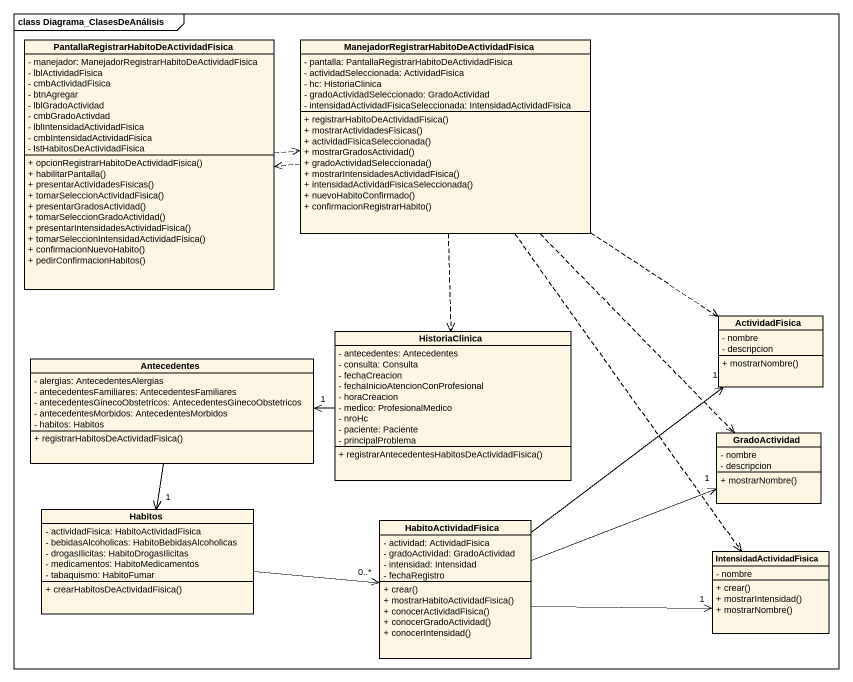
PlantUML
@startuml
mainframe class Diagrama_ClasesDeAnálisis
hide circle
hide empty members
skinparam classAttributeIconSize 0
class "PantallaRegistrarHabitoDeActividadFisica" as PantallaRegistrarHabitoDeAct {
  - manejador: ManejadorRegistrarHabitoDeActividadFisica
  - lblActividadFisica
  - cmbActividadFisica
  - btnAgregar
  - lblGradoActividad
  - cmbGradoActivdad
  - lblIntensidadActividadFisica
  - cmbIntensidadActividadFisica
  - lstHabitosDeActividadFisica
  + opcionRegistrarHabitoDeActividadFisica()
  + habilitarPantalla()
  + presentarActividadesFisicas()
  + tomarSeleccionActividadFisica()
  + presentarGradosActividad()
  + tomarSeleccionGradoActividad()
  + presentarIntensidadesActividadFisica()
  + tomarSeleccionIntensidadActividadFisica()
  + confirmacionNuevoHabito()
  + pedirConfirmacionHabitos()
}
class "ManejadorRegistrarHabitoDeActividadFisica" as ManejadorRegistrarHabitoDeAc {
  - pantalla: PantallaRegistrarHabitoDeActividadFisica
  - actividadSeleccionada: ActividadFisica
  - hc: HistoriaClinica
  - gradoActividadSeleccionado: GradoActividad
  - intensidadActividadFisicaSeleccionada: IntensidadActividadFisica
  + registrarHabitoDeActividadFisica()
  + mostrarActividadesFisicas()
  + actividadFisicaSeleccionada()
  + mostrarGradosActividad()
  + gradoActividadSeleccionada()
  + mostrarIntensidadesActividadFisica()
  + intensidadActividadFisicaSeleccionada()
  + nuevoHabitoConfirmado()
  + confirmacionRegistrarHabito()
}
class HistoriaClinica {
  - antecedentes: Antecedentes
  - consulta: Consulta
  - fechaCreacion
  - fechaInicioAtencionConProfesional
  - horaCreacion
  - medico: ProfesionalMedico
  - nroHc
  - paciente: Paciente
  - principalProblema
  + registrarAntecedentesHabitosDeActividadFisica()
}
class ActividadFisica {
  - nombre
  - descripcion
  + mostrarNombre()
}
class Antecedentes {
  - alergias: AntecedentesAlergias
  - antecedentesFamiliares: AntecedentesFamiliares
  - antecedentesGinecoObstetricos: AntecedentesGinecoObstetricos
  - antecedentesMorbidos: AntecedentesMorbidos
  - habitos: Habitos
  + registrarHabitosDeActividadFisica()
}
class GradoActividad {
  - nombre
  - descripcion
  + mostrarNombre()
}
class Habitos {
  - actividadFisica: HabitoActividadFisica
  - bebidasAlcoholicas: HabitoBebidasAlcoholicas
  - drogasIlicitas: HabitoDrogasIlicitas
  - medicamentos: HabitoMedicamentos
  - tabaquismo: HabitoFumar
  + crearHabitosDeActividadFisica()
}
class HabitoActividadFisica {
  - actividad: ActividadFisica
  - gradoActividad: GradoActividad
  - intensidad: Intensidad
  - fechaRegistro
  + crear()
  + mostrarHabitoActividadFisica()
  + conocerActividadFisica()
  + conocerGradoActividad()
  + conocerIntensidad()
}
class IntensidadActividadFisica {
  - nombre
  + crear()
  + mostrarIntensidad()
  + mostrarNombre()
}
PantallaRegistrarHabitoDeAct .right.> ManejadorRegistrarHabitoDeAc
ManejadorRegistrarHabitoDeAc .left.> PantallaRegistrarHabitoDeAct
ManejadorRegistrarHabitoDeAc ..> HistoriaClinica
ManejadorRegistrarHabitoDeAc ..> ActividadFisica
ManejadorRegistrarHabitoDeAc ..> GradoActividad
ManejadorRegistrarHabitoDeAc ..> IntensidadActividadFisica
HistoriaClinica -left-> "1" Antecedentes
Antecedentes --> "1" Habitos
Habitos -right-> "0..*" HabitoActividadFisica
HabitoActividadFisica -up-> "1" ActividadFisica
HabitoActividadFisica -right-> "1" GradoActividad
HabitoActividadFisica -right-> "1" IntensidadActividadFisica
@enduml
